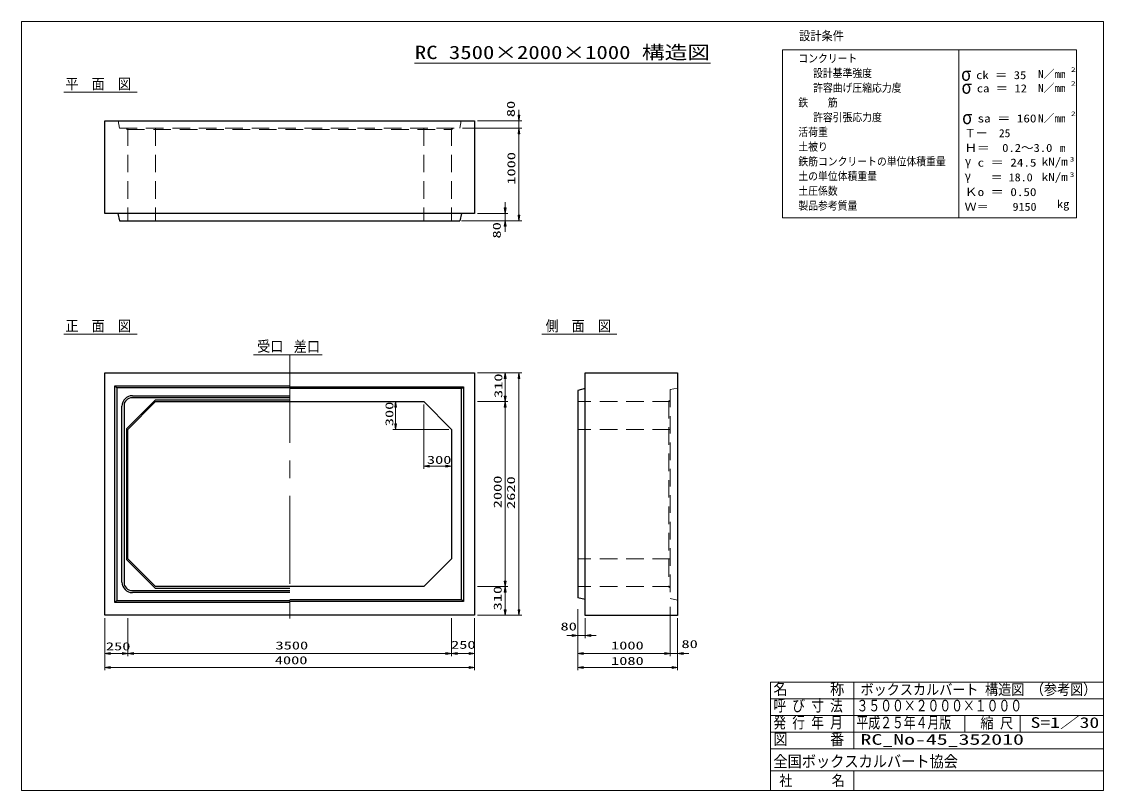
# Model space of a CAD drawing. Units: millimetres on the paper. Extents: x 15 to 405, y 10 to 287.
import ezdxf
from ezdxf.enums import TextEntityAlignment as Align

# ---------------------------------------------------------------- set-up
doc = ezdxf.new("R2010")
doc.units = ezdxf.units.MM
doc.linetypes.add('USER1', pattern=[9.525, 6.35, -3.175])
doc.linetypes.add('USER2', pattern=[50.8, 31.75, -6.35, 6.35, -6.35])
doc.layers.add('0001_02', color=2, linetype='Continuous')
for name, color, linetype, lineweight in [('0_5', 6, 'Continuous', 13), ('BOX', 40, 'Continuous', 25), ('SUNPO', 1, 'Continuous', 13), ('TEXT', 2, 'Continuous', 13)]:
    doc.layers.add(name, color=color, linetype=linetype, lineweight=lineweight)
doc.styles.add('ＭＳ ゴシック', font='')
doc.styles.get('ＭＳ ゴシック').set_extended_font_data('MS Gothic')

msp = doc.modelspace()

# ---------------------------------------------------------------- hatches: boundary and pattern name
at = {"layer": 'SUNPO'}
for points in [[(193.976, 253.246), (194.643, 253.246), (194.31, 251.246)], [(193.976, 246.579), (194.643, 246.579), (194.31, 248.579)], [(193.976, 246.579), (194.643, 246.579), (194.31, 248.579)], [(188.976, 219.912), (189.643, 219.912), (189.31, 217.912)], [(188.976, 213.246), (189.643, 213.246), (189.31, 215.246)], [(193.976, 217.246), (194.643, 217.246), (194.31, 215.246)], [(188.976, 158.412), (189.643, 158.412), (189.31, 160.412)], [(193.976, 158.412), (194.643, 158.412), (194.31, 160.412)], [(149.499, 148.079), (150.166, 148.079), (149.832, 150.079)], [(188.976, 152.079), (189.643, 152.079), (189.31, 150.079)], [(188.976, 148.079), (189.643, 148.079), (189.31, 150.079)], [(149.499, 142.079), (150.166, 142.079), (149.832, 140.079)], [(161.976, 127.181), (161.976, 126.514), (159.976, 126.848)], [(167.976, 127.181), (167.976, 126.514), (169.976, 126.848)], [(188.976, 85.412), (189.643, 85.412), (189.31, 83.412)], [(188.976, 81.412), (189.643, 81.412), (189.31, 83.412)], [(188.976, 75.079), (189.643, 75.079), (189.31, 73.079)], [(193.976, 75.079), (194.643, 75.079), (194.31, 73.079)], [(213.51, 66.136), (213.51, 65.47), (215.51, 65.803)], [(220.176, 66.136), (220.176, 65.47), (218.176, 65.803)], [(46.976, 59.627), (46.976, 58.961), (44.976, 59.294)], [(51.31, 59.627), (51.31, 58.961), (53.31, 59.294)], [(55.31, 59.627), (55.31, 58.961), (53.31, 59.294)], [(167.976, 59.627), (167.976, 58.961), (169.976, 59.294)], [(171.976, 59.627), (171.976, 58.961), (169.976, 59.294)], [(176.31, 59.627), (176.31, 58.961), (178.31, 59.294)], [(217.51, 59.627), (217.51, 58.961), (215.51, 59.294)], [(246.843, 59.627), (246.843, 58.961), (248.843, 59.294)], [(246.843, 59.627), (246.843, 58.961), (248.843, 59.294)], [(253.51, 59.627), (253.51, 58.961), (251.51, 59.294)], [(46.976, 54.627), (46.976, 53.961), (44.976, 54.294)], [(176.31, 54.627), (176.31, 53.961), (178.31, 54.294)], [(217.51, 54.627), (217.51, 53.961), (215.51, 54.294)], [(249.51, 54.627), (249.51, 53.961), (251.51, 54.294)]]:
    msp.add_hatch(color=256, dxfattribs=at).paths.add_polyline_path(points)

# ---------------------------------------------------------------- linework, layer by layer
at = {"layer": '0_5'}
for p, q in [((15, 287), (405, 287)), ((15, 10), (15, 287)), ((405, 287), (405, 10)), ((285, 49), (405, 49)), ((285, 49), (285, 10)), ((315, 49), (315, 25)), ((285, 43), (405, 43)), ((405, 43), (285, 43)), ((285, 37), (405, 37)), ((405, 37), (285, 37)), ((355, 37), (355, 31)), ((375, 37), (375, 31)), ((285, 31), (405, 31)), ((405, 31), (285, 31)), ((285, 25), (405, 25)), ((405, 25), (285, 25)), ((285, 17), (405, 17)), ((315, 17), (315, 10)), ((405, 10), (15, 10))]:
    msp.add_line(p, q, dxfattribs=at)
at = {"layer": 'BOX', "color": 6}
for p, q in [((44.976, 217.912), (44.976, 251.246)), ((44.976, 251.246), (178.31, 251.246)), ((178.31, 251.246), (178.31, 217.912)), ((178.31, 217.912), (44.976, 217.912)), ((49.643, 217.912), (50.31, 215.246)), ((50.31, 215.246), (172.976, 215.246)), ((173.643, 217.912), (172.976, 215.246)), ((44.976, 73.079), (44.976, 160.412)), ((44.976, 160.412), (178.31, 160.412)), ((178.31, 160.412), (178.31, 73.079)), ((218.176, 73.063), (218.176, 160.412)), ((218.176, 160.412), (251.51, 160.412)), ((251.51, 160.412), (251.51, 73.063)), ((218.176, 154.746), (215.51, 154.079)), ((215.51, 154.079), (215.51, 79.412)), ((53.31, 140.079), (63.31, 150.079)), ((63.31, 150.079), (159.976, 150.079)), ((159.976, 150.079), (169.976, 140.079)), ((53.31, 93.412), (53.31, 140.079)), ((169.976, 140.079), (169.976, 93.412)), ((63.31, 83.412), (53.31, 93.412)), ((169.976, 93.412), (159.976, 83.412)), ((159.976, 83.412), (63.31, 83.412)), ((218.176, 78.746), (215.51, 79.412)), ((178.31, 73.079), (44.976, 73.079)), ((251.51, 73.063), (218.176, 73.063))]:
    msp.add_line(p, q, dxfattribs=at)
at = {"layer": 'BOX', "color": 2, "linetype": 'USER1', "lineweight": 13}
for p, q in [((49.81, 251.246), (50.31, 248.579)), ((173.476, 251.246), (172.976, 248.579)), ((50.31, 248.579), (172.976, 248.579)), ((52.787, 248.579), (52.964, 248.079)), ((52.964, 248.079), (170.21, 248.079)), ((53.31, 248.579), (53.31, 215.246)), ((63.31, 248.579), (63.31, 215.246)), ((159.976, 248.579), (159.976, 215.246)), ((169.976, 248.579), (169.976, 215.246)), ((170.21, 248.079), (170.425, 248.579)), ((251.51, 154.912), (248.843, 154.412)), ((248.843, 154.412), (248.843, 79.079)), ((248.843, 150.079), (215.51, 150.079)), ((248.843, 150.597), (248.343, 150.398)), ((248.343, 150.398), (248.343, 83.185)), ((248.843, 140.079), (215.51, 140.079)), ((248.843, 93.412), (215.51, 93.412)), ((248.843, 83.412), (215.51, 83.412)), ((248.343, 83.185), (248.843, 83.009)), ((251.51, 78.579), (248.843, 79.079))]:
    msp.add_line(p, q, dxfattribs=at)
at = {"layer": 'BOX', "color": 2, "lineweight": 13}
msp.add_line((98.56, 166.948), (123.31, 166.948), dxfattribs=at)
at = {"layer": 'BOX', "color": 2, "linetype": 'USER2', "lineweight": 13}
msp.add_line((111.643, 166.948), (111.643, 71.938), dxfattribs=at)
at = {"layer": 'BOX'}
for p, q in [((48.643, 155.746), (49.31, 155.079)), ((48.643, 77.746), (48.643, 155.746)), ((48.643, 155.746), (111.643, 155.746)), ((111.643, 155.079), (49.31, 155.079)), ((49.31, 155.079), (49.31, 78.412)), ((54.943, 152.212), (111.643, 152.212)), ((111.643, 155.412), (174.31, 155.412)), ((173.643, 154.746), (111.643, 154.746)), ((173.643, 154.746), (174.31, 155.412)), ((173.643, 78.746), (173.643, 154.746)), ((174.31, 155.412), (174.31, 78.079)), ((51.176, 85.046), (51.176, 148.446)), ((51.91, 148.579), (51.91, 84.912)), ((63.102, 150.579), (52.81, 140.286)), ((111.643, 151.479), (54.81, 151.479)), ((111.643, 150.579), (63.102, 150.579)), ((52.81, 140.286), (52.81, 93.205)), ((52.81, 93.205), (63.102, 82.912)), ((54.81, 82.012), (111.643, 82.012)), ((63.102, 82.912), (111.643, 82.912)), ((49.31, 78.412), (48.643, 77.746)), ((49.31, 78.412), (111.643, 78.412)), ((111.643, 81.279), (54.943, 81.279)), ((111.643, 78.746), (173.643, 78.746)), ((174.31, 78.079), (111.643, 78.079)), ((173.643, 78.746), (174.31, 78.079)), ((111.643, 77.746), (48.643, 77.746))]:
    msp.add_line(p, q, dxfattribs=at)
for centre, radius, start, end in [((54.943, 148.446), 3.767, 90, 180), ((54.81, 148.579), 2.9, 90, 180), ((54.943, 85.046), 3.767, 180, 270), ((54.81, 84.912), 2.9, 180, 270)]:
    msp.add_arc(centre, radius, start, end, dxfattribs=at)
at = {"layer": 'SUNPO'}
for p, q in [((194.31, 253.246), (194.31, 255.246)), ((179.31, 251.246), (195.31, 251.246)), ((194.31, 248.579), (194.31, 251.246)), ((173.976, 248.579), (195.31, 248.579)), ((173.976, 248.579), (195.31, 248.579)), ((194.31, 246.579), (194.31, 217.246)), ((194.31, 246.579), (194.31, 244.579)), ((189.31, 219.912), (189.31, 221.912)), ((173.643, 215.246), (195.31, 215.246)), ((173.643, 215.246), (190.31, 215.246)), ((179.31, 217.912), (190.31, 217.912)), ((189.31, 217.912), (189.31, 215.246)), ((189.31, 213.246), (189.31, 211.246)), ((179.31, 160.412), (195.31, 160.412)), ((179.31, 160.412), (190.31, 160.412)), ((189.31, 158.412), (189.31, 152.079)), ((194.31, 158.412), (194.31, 75.079)), ((158.976, 150.079), (148.832, 150.079)), ((159.976, 149.079), (159.976, 125.848)), ((179.31, 150.079), (190.31, 150.079)), ((179.31, 150.079), (190.31, 150.079)), ((149.832, 142.079), (149.832, 148.079)), ((189.31, 148.079), (189.31, 85.412)), ((168.976, 140.079), (148.832, 140.079)), ((169.976, 139.079), (169.976, 125.848)), ((161.976, 126.848), (167.976, 126.848)), ((179.31, 83.412), (190.31, 83.412)), ((179.31, 83.412), (190.31, 83.412)), ((189.31, 81.412), (189.31, 75.079)), ((215.51, 75.246), (215.51, 58.294)), ((215.51, 75.246), (215.51, 53.294)), ((215.51, 75.246), (215.51, 64.803)), ((248.843, 76.079), (248.843, 58.294)), ((248.843, 76.079), (248.843, 58.294)), ((44.976, 72.079), (44.976, 53.294)), ((44.976, 72.079), (44.976, 58.294)), ((53.31, 72.079), (53.31, 58.294)), ((53.31, 72.079), (53.31, 58.294)), ((169.976, 72.079), (169.976, 58.294)), ((169.976, 72.079), (169.976, 58.294)), ((178.31, 72.079), (178.31, 53.294)), ((178.31, 72.079), (178.31, 58.294)), ((179.31, 73.079), (195.31, 73.079)), ((179.31, 73.079), (190.31, 73.079)), ((218.176, 72.063), (218.176, 64.803)), ((251.51, 72.063), (251.51, 58.294)), ((251.51, 72.063), (251.51, 53.294)), ((213.51, 65.803), (211.51, 65.803)), ((215.51, 65.803), (218.176, 65.803)), ((220.176, 65.803), (222.176, 65.803)), ((51.31, 59.294), (46.976, 59.294)), ((55.31, 59.294), (167.976, 59.294)), ((171.976, 59.294), (176.31, 59.294)), ((217.51, 59.294), (246.843, 59.294)), ((246.843, 59.294), (244.843, 59.294)), ((248.843, 59.294), (251.51, 59.294)), ((253.51, 59.294), (255.51, 59.294)), ((46.976, 54.294), (176.31, 54.294)), ((249.51, 54.294), (217.51, 54.294))]:
    msp.add_line(p, q, dxfattribs=at)
for points in [[(193.976, 253.246), (194.643, 253.246), (194.31, 251.246)], [(193.976, 246.579), (194.643, 246.579), (194.31, 248.579)], [(193.976, 246.579), (194.643, 246.579), (194.31, 248.579)], [(188.976, 219.912), (189.643, 219.912), (189.31, 217.912)], [(188.976, 213.246), (189.643, 213.246), (189.31, 215.246)], [(193.976, 217.246), (194.643, 217.246), (194.31, 215.246)], [(188.976, 158.412), (189.643, 158.412), (189.31, 160.412)], [(193.976, 158.412), (194.643, 158.412), (194.31, 160.412)], [(149.499, 148.079), (150.166, 148.079), (149.832, 150.079)], [(188.976, 152.079), (189.643, 152.079), (189.31, 150.079)], [(188.976, 148.079), (189.643, 148.079), (189.31, 150.079)], [(149.499, 142.079), (150.166, 142.079), (149.832, 140.079)], [(161.976, 127.181), (161.976, 126.514), (159.976, 126.848)], [(167.976, 127.181), (167.976, 126.514), (169.976, 126.848)], [(188.976, 85.412), (189.643, 85.412), (189.31, 83.412)], [(188.976, 81.412), (189.643, 81.412), (189.31, 83.412)], [(188.976, 75.079), (189.643, 75.079), (189.31, 73.079)], [(193.976, 75.079), (194.643, 75.079), (194.31, 73.079)], [(213.51, 66.136), (213.51, 65.47), (215.51, 65.803)], [(220.176, 66.136), (220.176, 65.47), (218.176, 65.803)], [(46.976, 59.627), (46.976, 58.961), (44.976, 59.294)], [(51.31, 59.627), (51.31, 58.961), (53.31, 59.294)], [(55.31, 59.627), (55.31, 58.961), (53.31, 59.294)], [(167.976, 59.627), (167.976, 58.961), (169.976, 59.294)], [(171.976, 59.627), (171.976, 58.961), (169.976, 59.294)], [(176.31, 59.627), (176.31, 58.961), (178.31, 59.294)], [(217.51, 59.627), (217.51, 58.961), (215.51, 59.294)], [(246.843, 59.627), (246.843, 58.961), (248.843, 59.294)], [(246.843, 59.627), (246.843, 58.961), (248.843, 59.294)], [(253.51, 59.627), (253.51, 58.961), (251.51, 59.294)], [(46.976, 54.627), (46.976, 53.961), (44.976, 54.294)], [(176.31, 54.627), (176.31, 53.961), (178.31, 54.294)], [(217.51, 54.627), (217.51, 53.961), (215.51, 54.294)], [(249.51, 54.627), (249.51, 53.961), (251.51, 54.294)]]:
    msp.add_lwpolyline(points, close=True, dxfattribs=at)
at = {"layer": 'TEXT', "color": 6}
for p, q in [((289.258, 276.832), (352.919, 276.832)), ((289.258, 216.349), (289.258, 276.832)), ((352.919, 216.349), (352.919, 276.832)), ((352.919, 276.832), (352.919, 216.349)), ((352.919, 276.832), (395.359, 276.832)), ((395.359, 276.832), (395.359, 216.349)), ((352.919, 216.349), (289.258, 216.349)), ((395.359, 216.349), (352.919, 216.349))]:
    msp.add_line(p, q, dxfattribs=at)
at = {"layer": 'TEXT', "color": 3}
for p, q in [((156.667, 272), (263.333, 272)), ((30.172, 261.579), (56.697, 261.579)), ((30.172, 174.412), (56.688, 174.412)), ((202.497, 174.412), (229.643, 174.412))]:
    msp.add_line(p, q, dxfattribs=at)

# ---------------------------------------------------------------- texts
at = {"layer": '0001_02', "style": 'ＭＳ ゴシック'}
for s, height, width, p in [('設計条件', 3.299, 0.9, (295.29, 279.291)), ('コンクリート', 2.886, 0.9, (295.028, 271.436)), ('設計基準強度', 2.886, 0.9, (300.333, 266.131)), ('2', 1.649, 1.5, (393.317, 268.414)), ('2', 1.649, 1.5, (393.317, 263.395)), ('鉄\u3000\u3000筋', 2.886, 0.9, (295.028, 255.521)), ('許容引張応力度', 2.886, 0.9, (300.333, 250.216)), ('2', 1.649, 1.5, (393.317, 252.499)), ('活荷重', 2.886, 0.9, (295.028, 244.911)), ('土被り', 2.886, 0.9, (295.028, 239.606)), ('鉄筋コンクリートの単位体積重量', 2.886, 0.9, (295.028, 234.301)), ('土の単位体積重量', 2.886, 0.9, (295.028, 228.996)), ('γ', 3.299, 0.9, (355.015, 228.78)), ('    ＝ 18.0', 2.886, 1.1, (355.738, 228.587)), ('土圧係数', 2.886, 0.9, (295.028, 223.69)), ('Ｋo ＝ 0.50', 2.886, 1.2, (354.946, 223.282)), ('製品参考質量', 2.886, 0.9, (295.028, 218.385)), ('   kg', 2.886, 1.15, (381.471, 218.977)), ('Ｗ＝\u3000\u30009150', 2.886, 1.1, (354.946, 217.977))]:
    msp.add_text(s, height=height, dxfattribs=dict(at, width=width)).set_placement(p, align=Align.BOTTOM_LEFT)
msp.add_text('    m', height=2.886, dxfattribs=at).set_placement((381.471, 239.197), align=Align.BOTTOM_LEFT)
at = {"layer": 'SUNPO', "color": 2, "style": 'ＭＳ ゴシック', "width": 1.5}
for s, p in [('80', (193.684, 252.594)), ('1000', (193.848, 228.237)), ('80', (188.603, 208.86)), ('310', (189.177, 151.372)), ('300', (149.887, 141.222)), ('2000', (188.923, 111.651)), ('2620', (193.741, 111.397)), ('310', (188.923, 74.851))]:
    msp.add_text(s, height=2.886, rotation=90, dxfattribs=at).set_placement(p, align=Align.BOTTOM_LEFT)
for s, p in [('300', (161.119, 126.793)), ('80', (209.288, 66.738)), ('250', (45.389, 59.592)), ('3500', (106.53, 59.897)), ('250', (169.826, 60.15)), ('1000', (227.508, 59.897)), ('80', (252.9, 60.404)), ('4000', (106.277, 54.576)), ('1080', (227.508, 54.323))]:
    msp.add_text(s, height=2.886, dxfattribs=at).set_placement(p, align=Align.BOTTOM_LEFT)
at = {"layer": 'TEXT', "style": 'ＭＳ ゴシック', "width": 1.25}
msp.add_text('RC 3500×2000×1000 構造図', height=4.811, dxfattribs=at).set_placement((210, 272.075), align=Align.BOTTOM_CENTER)
at = {"layer": 'TEXT', "style": 'ＭＳ ゴシック'}
for s, height, width, p in [('σ', 4.948, 0.9, (353.696, 264.195)), ('  ck ＝ 35', 2.886, 1.15, (354.623, 265.417)), ('平\u3000面\u3000図', 3.848, 0.9, (30.797, 261.464)), ('許容曲げ圧縮応力度', 2.886, 0.9, (300.333, 260.826)), ('σ', 4.948, 0.9, (353.849, 259.525)), ('  ca ＝ 12', 2.886, 1.15, (354.869, 260.647)), ('σ', 4.948, 0.9, (354.079, 248.576)), ('  sa ＝ 160', 2.886, 1.2, (354.946, 249.807)), ('Ｔー\u300025', 2.886, 1.05, (354.946, 244.502)), ('Ｈ＝\u30000.2～3.0', 2.886, 1.15, (354.946, 239.197)), ('kN/m', 2.886, 1.2, (382.753, 234.271)), ('3', 1.649, 1.5, (392.854, 236.099)), ('γ', 3.299, 0.9, (355.08, 234.093)), ('  c ＝ 24.5', 2.886, 1.2, (354.946, 233.892)), ('kN/m', 2.886, 1.2, (382.753, 228.722)), ('3', 1.649, 1.5, (392.854, 230.55)), ('正\u3000面\u3000図', 3.848, 0.9, (30.797, 174.297)), ('側\u3000面\u3000図', 3.848, 0.9, (203.879, 174.297)), ('受口', 3.848, 0.9, (99.936, 166.932)), ('差口', 3.848, 0.9, (113.111, 166.882)), ('名      称', 4.169, 0.9, (286.042, 43.212)), ('ボックスカルバート 構造図 （参考図）', 3.848, 0.9, (317.458, 43.26)), ('呼 び 寸 法', 4.169, 0.8, (286.042, 37.212)), ('３５００×２０００×１０００', 4.169, 0.75, (316.014, 37.212)), ('発 行 年 月', 4.169, 0.8, (286.042, 31.116)), ('平成２５年４月版', 4.169, 0.75, (315.989, 31.116)), ('縮 尺', 3.848, 0.9, (360.659, 31.177)), ('S=1／30', 3.848, 1.35, (378.752, 31.346)), ('図      番', 4.169, 0.9, (286.042, 25.116)), ('RC_No-45_352010', 3.848, 1.5, (317.458, 25.26)), ('全国ボックスカルバート協会', 4.169, 0.9, (286.042, 17.116)), ('社\u3000\u3000\u3000名', 3.848, 0.9, (288.156, 10.468))]:
    msp.add_text(s, height=height, dxfattribs=dict(at, width=width)).set_placement(p, align=Align.BOTTOM_LEFT)
for p in [(381.471, 265.788), (381.471, 260.77), (381.471, 249.873)]:
    msp.add_text('N／mm', height=2.886, dxfattribs=at).set_placement(p, align=Align.BOTTOM_LEFT)

doc.saveas('drawing.dxf')
